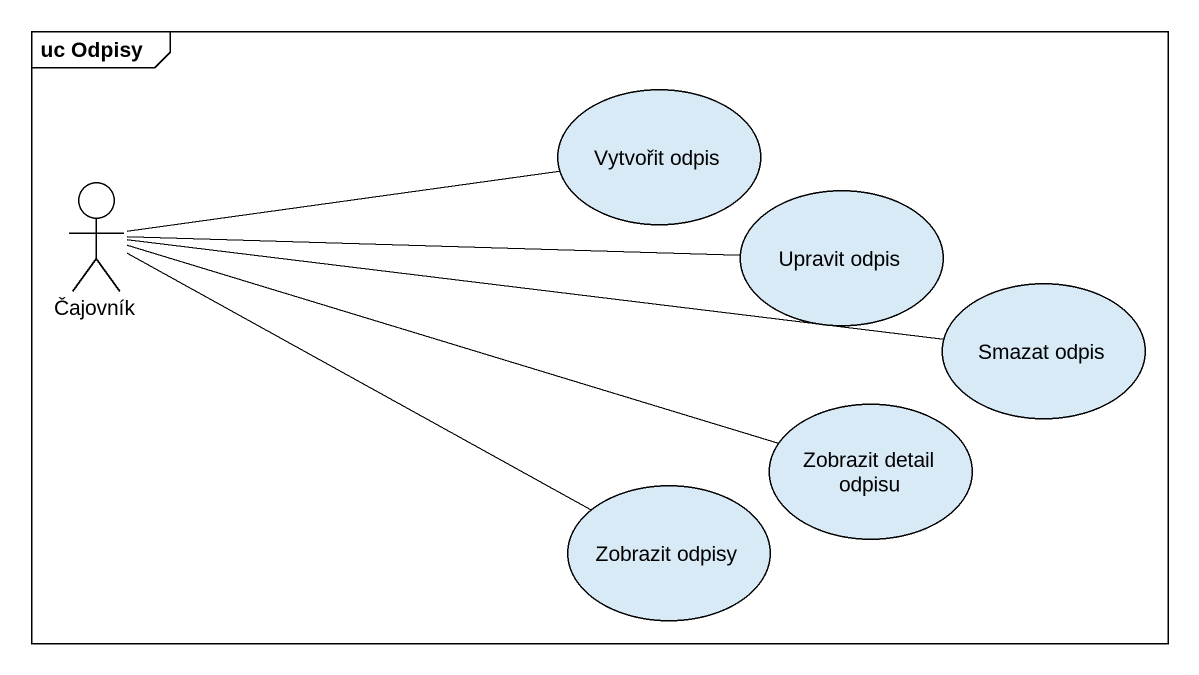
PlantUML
@startuml
mainframe uc Odpisy
usecase "Vytvořit odpis" as Vytvořit_odpis
actor Čajovník
usecase "Upravit odpis" as Upravit_odpis
usecase "Smazat odpis" as Smazat_odpis
usecase "Zobrazit detail odpisu" as Zobrazit_detail_odpisu
usecase "Zobrazit odpisy" as Zobrazit_odpisy
Čajovník -right- Vytvořit_odpis
Čajovník -right- Upravit_odpis
Čajovník -right- Smazat_odpis
Čajovník -right- Zobrazit_detail_odpisu
Čajovník -right- Zobrazit_odpisy
@enduml
